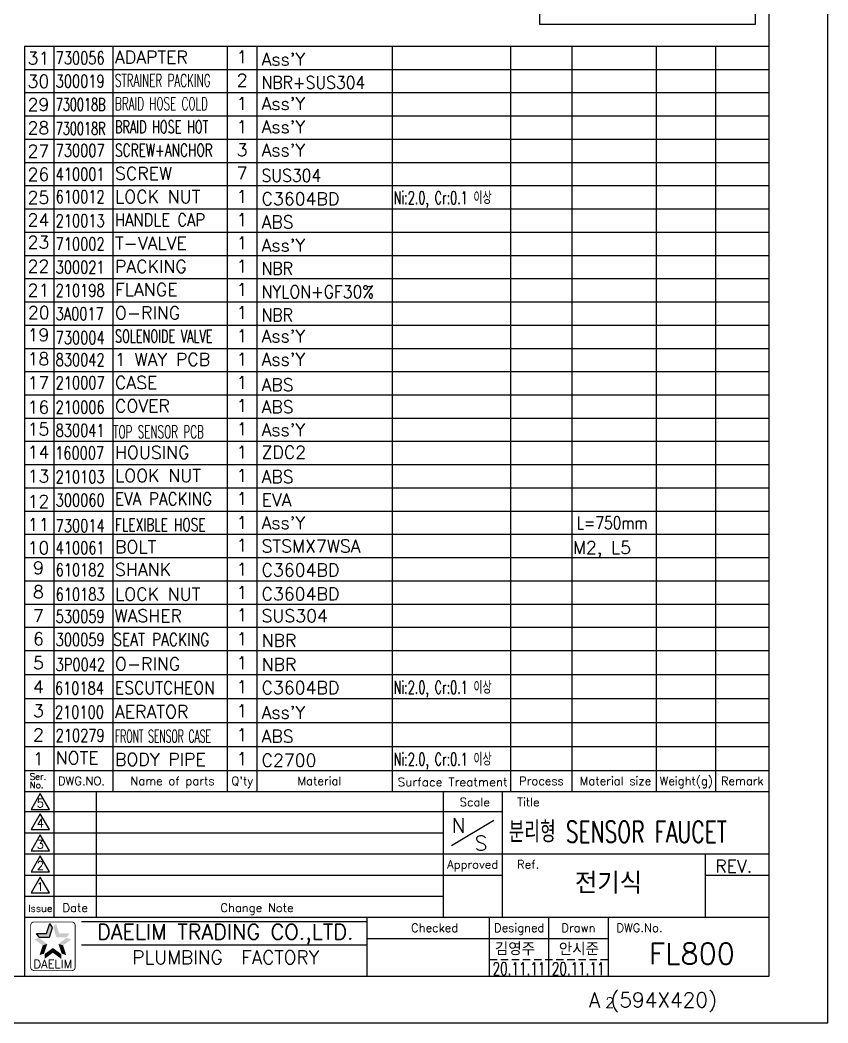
# Model space of a CAD drawing. Extents: x 7948 to 8542, y -4601 to -4181.
# Drawn here: x 8350.9 to 8541.9, y -4601.2 to -4363.9 of the extents above; entities that cross this region are included whole.
import ezdxf
from ezdxf.enums import TextEntityAlignment as Align

# ---------------------------------------------------------------- set-up
doc = ezdxf.new("R2010")
doc.units = 0
doc.header["$LTSCALE"] = 7
doc.header["$MEASUREMENT"] = 0
doc.linetypes.add('HIDDEN', pattern=[0.375, 0.25, -0.125])
doc.layers.get('0').update_dxf_attribs({"color": 2, "linetype": 'CONTINUOUS'})
for name, color, linetype in [('D', 2, 'CONTINUOUS'), ('DIM', 2, 'CONTINUOUS'), ('DWG', 7, 'CONTINUOUS'), ('OUT', 7, 'CONTINUOUS'), ('TXT', 4, 'CONTINUOUS')]:
    doc.layers.add(name, color=color, linetype=linetype)
doc.styles.add('GHS', font='romans', dxfattribs={"bigfont": 'ghs'})
doc.styles.add('ROM', font='ROMANS')
doc.styles.add('ROMANS', font='romans')
doc.styles.add('STYLE', font='romans.shx', dxfattribs={"bigfont": 'whgtxt.shx'})

# ---------------------------------------------------------------- blocks, each defined once
blk = doc.blocks.new('BORDER')
for p, q in [((1, 0), (1, 1)), ((0, 0), (1, 0))]:
    blk.add_line(p, q)

msp = doc.modelspace()

# ---------------------------------------------------------------- linework, layer by layer
for p, q in [((8358.9229, -4546.45045), (8358.9229, -4370.10045)), ((8372.9229, -4546.45045), (8372.9229, -4370.10045)), ((8399.9229, -4546.45045), (8399.9229, -4370.10045)), ((8406.9229, -4546.45045), (8406.9229, -4370.10045)), ((8438.9229, -4546.45045), (8438.9229, -4370.10045)), ((8466.9229, -4546.45045), (8466.9229, -4370.10045)), ((8481.4229, -4546.45045), (8481.4229, -4370.10045)), ((8501.4229, -4546.45045), (8501.4229, -4370.10045)), ((8515.4229, -4546.45045), (8515.4229, -4370.10045)), ((8358.9229, -4576.20045), (8358.9229, -4546.45045)), ((8368.9229, -4576.20045), (8368.9229, -4546.45045)), ((8351.9229, -4551.20045), (8450.9229, -4551.20045)), ((8452.9229, -4559.20045), (8462.9229, -4553.20045)), ((8351.9229, -4556.20045), (8450.9229, -4556.20045)), ((8351.9229, -4561.20045), (8527.9229, -4561.20045)), ((8351.9229, -4566.20045), (8450.9229, -4566.20045)), ((8351.9229, -4571.20045), (8450.9229, -4571.20045)), ((8461.9229, -4590.20045), (8461.9229, -4576.20045)), ((8475.9229, -4590.20045), (8475.9229, -4576.20045)), ((8357.16204, -4580.01739), (8357.91141, -4577.71107)), ((8357.82714, -4580.93282), (8358.57651, -4578.6265)), ((8358.57651, -4578.6265), (8357.91141, -4577.71107)), ((8354.73703, -4580.01739), (8357.16204, -4580.01739)), ((8355.40213, -4580.93282), (8354.73703, -4580.01739)), ((8355.40213, -4580.93282), (8357.82714, -4580.93282)), ((8432.9229, -4581.20045), (8489.9229, -4581.20045))]:
    msp.add_line(p, q)
at = {"color": 2, "linetype": 'Continuous'}
msp.add_line((8365.4229, -4577.20045), (8432.9229, -4577.20045), dxfattribs=at)
at = {"linetype": 'Continuous'}
msp.add_line((8365.4229, -4582.70045), (8432.9229, -4582.70045), dxfattribs=at)
at = {"linetype": 'HIDDEN'}
msp.add_line((8461.9229, -4586.20045), (8489.9229, -4586.20045), dxfattribs=at)
at = {"color": 1, "ltscale": 0.5}
msp.add_lwpolyline([(8473.78485, -4253.19964), (8524.75248, -4253.19964), (8524.75248, -4364.98281), (8473.78485, -4364.98281)], close=True, dxfattribs=at)
at = {"linetype": 'Continuous'}
for points in [[(8355.6729, -4546.95045), (8353.50784, -4550.70045), (8357.83797, -4550.70045)], [(8357.83797, -4555.45045), (8355.6729, -4551.70045), (8353.50784, -4555.45045)], [(8357.83797, -4560.45045), (8355.6729, -4556.70045), (8353.50784, -4560.45045)], [(8357.83797, -4565.45045), (8355.6729, -4561.70045), (8353.50784, -4565.45045)], [(8357.83797, -4570.45045), (8355.6729, -4566.70045), (8353.50784, -4570.45045)]]:
    msp.add_lwpolyline(points, close=True, dxfattribs=at)
at = {"linetype": 'Continuous', "const_width": 0.2}
for points in [[(8353.40039, -4578.06593, -0.414213562), (8354.15039, -4577.31593)], [(8353.40039, -4588.06593), (8353.40039, -4578.06593, -1)], [(8354.15039, -4577.31593), (8363.15039, -4577.31593, -0.414213562), (8363.90039, -4578.06593, 0.043396381)], [(8363.90039, -4578.06593), (8363.90039, -4588.06593, -0.414213562), (8363.15039, -4588.81593)], [(8363.15039, -4588.81593), (8354.40039, -4588.81593, -0.414213562), (8353.40039, -4588.06593, 0.672398499)]]:
    msp.add_lwpolyline(points, format="xyb", dxfattribs=at)
for points in [[(8357.16204, -4580.01739), (8357.82714, -4580.93282), (8357.91141, -4577.71107), (8358.57651, -4578.6265)], [(8359.38937, -4577.71107), (8358.72427, -4578.6265), (8360.13874, -4580.01739), (8359.47364, -4580.93282)], [(8356.24219, -4582.8484), (8357.31834, -4582.49874), (8354.28031, -4581.42302), (8355.35647, -4581.07335)], [(8354.73703, -4580.01739), (8355.40213, -4580.93282), (8357.16204, -4580.01739), (8357.82714, -4580.93282)], [(8360.13874, -4580.01739), (8359.47364, -4580.93282), (8362.56376, -4580.01739), (8361.89865, -4580.93282)], [(8363.02047, -4581.42302), (8361.94432, -4581.07335), (8361.0586, -4582.8484), (8359.98244, -4582.49874)], [(8355.49282, -4585.15472), (8356.56898, -4584.80506), (8356.24219, -4582.8484), (8357.31834, -4582.49874)], [(8358.65039, -4584.59806), (8358.65039, -4583.46653), (8356.68852, -4586.02345), (8356.68852, -4584.89191)], [(8360.61227, -4586.02345), (8360.61227, -4584.89191), (8358.65039, -4584.59806), (8358.65039, -4583.46653)], [(8361.0586, -4582.8484), (8359.98244, -4582.49874), (8361.80797, -4585.15472), (8360.73181, -4584.80506)]]:
    msp.add_solid(points)
at = {"layer": 'D'}
for p, q in [((8351.9229, -4370.10045), (8527.9229, -4370.10045)), ((8351.9229, -4375.60045), (8527.9229, -4375.60045)), ((8351.9229, -4381.10045), (8527.9229, -4381.10045)), ((8351.9229, -4386.60045), (8527.9229, -4386.60045)), ((8351.9229, -4392.10045), (8527.9229, -4392.10045)), ((8351.9229, -4397.60045), (8527.9229, -4397.60045)), ((8351.9229, -4403.10045), (8527.9229, -4403.10045)), ((8351.9229, -4408.60045), (8527.9229, -4408.60045)), ((8351.9229, -4414.10045), (8527.9229, -4414.10045)), ((8351.9229, -4419.60045), (8527.9229, -4419.60045)), ((8351.9229, -4425.10045), (8527.9229, -4425.10045)), ((8351.9229, -4430.60045), (8527.9229, -4430.60045)), ((8351.9229, -4436.10045), (8527.9229, -4436.10045)), ((8351.9229, -4441.60045), (8527.9229, -4441.60045)), ((8351.9229, -4447.10045), (8527.9229, -4447.10045)), ((8351.9229, -4452.60045), (8527.9229, -4452.60045)), ((8351.9229, -4458.10045), (8527.9229, -4458.10045)), ((8351.9229, -4463.60045), (8527.9229, -4463.60045)), ((8351.9229, -4469.10045), (8527.9229, -4469.10045))]:
    msp.add_line(p, q, dxfattribs=at)
at = {"layer": 'DIM'}
for p, q in [((8351.9229, -4370.10045), (8351.9229, -4546.45045)), ((8351.9229, -4474.60045), (8527.9229, -4474.60045)), ((8351.9229, -4480.10045), (8527.9229, -4480.10045)), ((8351.9229, -4485.60045), (8527.9229, -4485.60045)), ((8351.9229, -4491.10045), (8527.9229, -4491.10045)), ((8351.9229, -4496.60045), (8527.9229, -4496.60045)), ((8351.9229, -4502.10045), (8527.9229, -4502.10045)), ((8351.9229, -4507.60045), (8527.9229, -4507.60045)), ((8351.9229, -4513.10045), (8527.9229, -4513.10045)), ((8351.9229, -4518.77045), (8527.9229, -4518.77045)), ((8351.9229, -4524.44045), (8527.9229, -4524.44045)), ((8351.9229, -4530.11045), (8527.9229, -4530.11045)), ((8351.9229, -4535.78045), (8527.9229, -4535.78045)), ((8351.9229, -4546.45045), (8527.9229, -4546.45045))]:
    msp.add_line(p, q, dxfattribs=at)
at = {"layer": 'DWG'}
for p, q in [((8351.9229, -4541.45045), (8351.9229, -4590.20045)), ((8351.9229, -4541.45045), (8527.9229, -4541.45045)), ((8450.9229, -4546.45045), (8450.9229, -4576.20045)), ((8464.9229, -4546.45045), (8464.9229, -4576.20045)), ((8450.9229, -4551.20045), (8464.9229, -4551.20045)), ((8512.9229, -4561.20045), (8512.9229, -4576.20045)), ((8450.9229, -4566.20045), (8464.9229, -4566.20045)), ((8512.9229, -4566.20045), (8527.9229, -4566.20045)), ((8351.9229, -4576.20045), (8527.9229, -4576.20045)), ((8432.9229, -4576.20045), (8432.9229, -4590.20045)), ((8489.9229, -4576.20045), (8489.9229, -4590.20045))]:
    msp.add_line(p, q, dxfattribs=at)
at = {"layer": 'TXT'}
for p, q in [((8527.9229, -4200.20045), (8527.9229, -4590.20045)), ((8527.9229, -4590.20045), (7973.9229, -4590.20045))]:
    msp.add_line(p, q, dxfattribs=at)

# ---------------------------------------------------------------- block references
at = {"xscale": 594, "yscale": 420, "zscale": 594}
msp.add_blockref('BORDER', (7947.9229, -4601.20045), dxfattribs=at)

# ---------------------------------------------------------------- texts
at = {"linetype": 'Continuous', "style": 'ROMANS'}
for s, height, p in [('Ser.', 1.5, (8353.1729, -4543.64703)), ('No.', 1.5, (8353.1729, -4545.67406)), ('Title', 2, (8468.4229, -4549.95045)), ('Ref.', 2, (8468.4229, -4564.70045)), ('DWG.No.', 2, (8491.9229, -4579.70045))]:
    msp.add_text(s, height=height, dxfattribs=at).set_placement(p)
for s, height, p in [('DWG.NO.', 2, (8365.4229, -4544.95045)), ('Name of parts', 2, (8386.9229, -4544.95045)), ("Q'ty", 2, (8403.4229, -4544.95045)), ('Process', 2, (8474.1729, -4544.95045)), ('Material size', 2, (8491.6729, -4544.95045)), ('Weight(g)', 2, (8508.4229, -4544.95045)), ('Remark', 2, (8521.6729, -4544.95045)), ('5', 2, (8355.6729, -4550.20045)), ('Scale', 2, (8458.4229, -4549.95045)), ('4', 2, (8355.6729, -4554.95045)), ('3', 2, (8355.6729, -4559.95045)), ('2', 2, (8355.6729, -4564.95045)), ('Approved', 2, (8457.9229, -4564.70045)), ('1', 2, (8355.6729, -4569.95045)), ('Issue', 1.7, (8355.6729, -4574.95045)), ('Date', 2, (8363.9229, -4574.95045)), ('Change Note', 2, (8406.9229, -4574.95045)), ('Checked', 2, (8448.9229, -4579.70045)), ('Designed', 2, (8468.9229, -4579.70045)), ('Drawn', 2, (8482.9229, -4579.70045)), ('DAELIM', 2, (8358.65039, -4588.26593))]:
    msp.add_text(s, height=height, dxfattribs=at).set_placement(p, align=Align.CENTER)
at = {"style": 'ROMANS'}
msp.add_text('Material', height=2, dxfattribs=at).set_placement((8421.6729, -4544.95045), align=Align.CENTER)
for s, height, style, width, p, p2 in [('Surface Treatment', 2, 'ROMANS', 0.925424, (8440.1729, -4545.20045), (8466.1729, -4545.20045)), ('20.11.11', 3, 'GHS', 0.66646, (8462.62893, -4589.87448), (8475.10126, -4589.87448))]:
    msp.add_text(s, height=height, dxfattribs=dict(style=style, width=width)).set_placement(p, p2, align=Align.FIT)
at = {"style": 'GHS'}
msp.add_text('REV.', height=3, dxfattribs=at).set_placement((8515.28531, -4565.57489))
at = {"color": 6, "style": 'GHS', "width": 0.66646}
msp.add_text('20.11.11', height=3, dxfattribs=at).set_placement((8476.62893, -4589.87448), (8489.10126, -4589.87448), align=Align.FIT)
at = {"layer": 'D', "style": 'GHS'}
for s, p in [("Ass'Y", (8407.99156, -4374.7107)), ("Ass'Y", (8407.99156, -4385.2007)), ("Ass'Y", (8407.99156, -4390.7007)), ("Ass'Y", (8407.99156, -4396.2007)), ('C3604BD', (8407.99156, -4407.7107)), ('ABS', (8407.99156, -4413.2107)), ("Ass'Y", (8407.99156, -4418.7107)), ("Ass'Y", (8407.99156, -4440.2007)), ("Ass'Y", (8407.99156, -4445.7007)), ('ABS', (8407.99156, -4451.7107)), ('ABS', (8407.99156, -4456.9607)), ("Ass'Y", (8407.99156, -4462.3707)), ('ZDC2', (8407.99156, -4467.7007)), ('ABS', (8407.99156, -4473.4607)), ('EVA', (8407.99156, -4478.9607)), ("Ass'Y", (8407.99156, -4484.3707)), ('STSMX7WSA', (8407.99156, -4489.8707)), ('C3604BD', (8407.99156, -4495.5407)), ('C3604BD', (8407.99156, -4501.2107)), ('SUS304', (8407.99156, -4506.3707)), ('NBR', (8407.99156, -4512.2107)), ('NBR', (8407.99156, -4517.8807)), ('C3604BD', (8407.99156, -4523.3807)), ("Ass'Y", (8407.99156, -4529.2207)), ('ABS', (8407.99156, -4534.8907)), ('C2700', (8407.99156, -4540.5607)), ('김영주', (8463.15637, -4585.18752))]:
    msp.add_text(s, height=3, dxfattribs=at).set_placement(p)
for s, width, p in [('NBR+SUS304', 0.9, (8407.99156, -4380.2107)), ('SUS304', 0.9, (8407.99156, -4402.2107)), ('NBR', 0.9, (8407.99156, -4424.2107)), ('NYLON+GF30%%%', 0.9, (8407.99156, -4429.7107)), ('NBR', 0.9, (8407.99156, -4435.2107)), ('L=750mm', 0.8, (8482.49156, -4484.3707))]:
    msp.add_text(s, height=3, dxfattribs=dict(at, width=width)).set_placement(p)
msp.add_text('안시준', height=3, dxfattribs=at).set_placement((8483.04345, -4585.23318), align=Align.CENTER)
at = {"layer": 'DIM', "style": 'GHS'}
for s, p in [('31', (8355.22749, -4372.93118)), ('1', (8403.39555, -4372.65767)), ('30', (8355.22749, -4378.43118)), ('2', (8403.39555, -4378.15767)), ('1', (8403.39555, -4383.65767)), ('29', (8355.22749, -4383.93118)), ('28', (8355.22749, -4389.43118)), ('1', (8403.39555, -4389.15767)), ('27', (8355.22749, -4394.93118)), ('3', (8403.39555, -4394.65767)), ('26', (8355.22749, -4400.43118)), ('7', (8403.39555, -4400.15767)), ('25', (8355.22749, -4405.89879)), ('1', (8403.39555, -4405.65767)), ('24', (8355.22749, -4411.23481)), ('1', (8403.39555, -4411.15767)), ('23', (8355.22749, -4416.4967)), ('1', (8403.39555, -4416.65767)), ('22', (8355.22749, -4422.17004)), ('1', (8403.39555, -4422.15767)), ('21', (8355.22749, -4427.8367)), ('1', (8403.39555, -4427.65767)), ('20', (8355.30571, -4433.14888)), ('1', (8403.39555, -4433.15767)), ('19', (8355.22749, -4438.43139)), ('1', (8403.39555, -4438.65767)), ('18', (8355.22749, -4444.09806)), ('1', (8403.39555, -4444.15767)), ('17', (8355.22749, -4449.77139)), ('1', (8403.39555, -4449.65767)), ('16', (8355.22749, -4455.5332)), ('1', (8403.39555, -4455.15767)), ('15', (8355.22749, -4460.69653)), ('1', (8403.39555, -4460.65767)), ('14', (8355.22749, -4466.17293)), ('1', (8403.39555, -4466.15767)), ('13', (8355.22749, -4471.8367)), ('1', (8403.39555, -4471.65767)), ('12', (8355.22749, -4477.8043)), ('1', (8403.39555, -4477.15767)), ('11', (8355.22749, -4483.3043)), ('1', (8403.39555, -4482.82767)), ('1', (8403.39555, -4488.15767)), ('10', (8355.22749, -4488.8043)), ('9', (8355.22749, -4493.52863)), ('1', (8403.39555, -4493.82767)), ('8', (8355.22749, -4499.20197)), ('1', (8403.39555, -4499.32767)), ('1', (8403.39555, -4504.65767)), ('7', (8355.22749, -4504.86863)), ('6', (8355.22749, -4510.34004)), ('1', (8403.39555, -4510.32767)), ('5', (8355.22749, -4516.0067)), ('1', (8403.39555, -4515.99767)), ('4', (8355.22749, -4521.68004)), ('1', (8403.39555, -4521.66767)), ('3', (8355.22749, -4527.3467)), ('1', (8403.39555, -4527.33767)), ('2', (8355.22749, -4533.02004)), ('1', (8403.39555, -4533.00767)), ('1', (8355.22749, -4538.6867)), ('1', (8403.39555, -4538.67767))]:
    msp.add_text(s, height=3, dxfattribs=at).set_placement(p, align=Align.MIDDLE)
at = {"layer": 'DIM', "style": 'ROM'}
for s, p in [('N', (8452.90445, -4556.22637)), ('S', (8458.37683, -4560.39616))]:
    msp.add_text(s, height=3.5, dxfattribs=at).set_placement(p)
at = {"layer": 'DWG', "linetype": 'Continuous', "lineweight": -3, "style": 'ROMANS'}
msp.add_text('PLUMBING  FACTORY', height=3.2, dxfattribs=at).set_placement((8399.50686, -4585.70045), align=Align.MIDDLE)
at = {"layer": 'DWG', "style": 'GHS'}
for s, height, p in [('A (594X420)', 3.5, (8485.37951, -4597.51133)), ('2', 2.5, (8489.26969, -4597.64542))]:
    msp.add_text(s, height=height, dxfattribs=at).set_placement(p)
at = {"layer": 'OUT', "color": 2}
for s, style, width, p in [('730056', 'ROMANS', 0.75, (8359.31335, -4374.40607)), ('300019', 'ROMANS', 0.75, (8359.31335, -4379.90607)), ('STRAINER PACKING', 'ROMANS', 0.6, (8373.33393, -4379.71667)), ('BRAID HOSE COLD', 'ROMANS', 0.6, (8373.33393, -4385.21667)), ('730018B', 'ROMANS', 0.65, (8359.31335, -4385.40607)), ('730018R', 'ROMANS', 0.65, (8359.31335, -4391.07329)), ('BRAID HOSE HOT', 'ROMANS', 0.65, (8373.33393, -4390.71667)), ('730007', 'ROMANS', 0.75, (8359.31335, -4396.29617)), ('SCREW+ANCHOR', 'ROMANS', 0.7, (8373.33393, -4396.21667)), ('410001', 'ROMANS', 0.75, (8359.31335, -4401.90607)), ('610012', 'ROMANS', 0.75, (8359.31335, -4407.22677)), ('Ni:2.0, Cr:0.1 이상', 'GHS', 0.65, (8439.21819, -4407.45977)), ('210013', 'ROMANS', 0.75, (8359.31335, -4412.90607)), ('HANDLE CAP', 'ROMANS', 0.85, (8373.33393, -4412.71667)), ('710002', 'ROMANS', 0.75, (8359.31335, -4418.40607)), ('300021', 'ROMANS', 0.75, (8359.31335, -4423.90607)), ('210198', 'ROMANS', 0.75, (8359.31335, -4429.40607)), ('3A0017', 'ROMANS', 0.75, (8359.31335, -4434.90607)), ('730004', 'ROMANS', 0.75, (8359.31335, -4440.57329)), ('SOLENOIDE VALVE', 'ROMANS', 0.65, (8373.33393, -4440.21667)), ('830042', 'ROMANS', 0.75, (8359.31335, -4445.79617)), ('210007', 'ROMANS', 0.75, (8359.31335, -4451.22677)), ('210006', 'ROMANS', 0.75, (8359.31335, -4457.0119)), ('830041', 'ROMANS', 0.75, (8359.31335, -4462.5119)), ('TOP SENSOR PCB', 'ROMANS', 0.6, (8372.91957, -4462.8478)), ('160007', 'ROMANS', 0.75, (8359.1972, -4467.84566)), ('210103', 'ROMANS', 0.75, (8359.31335, -4473.5119)), ('300060', 'ROMANS', 0.75, (8359.31335, -4479.0119)), ('EVA PACKING', 'ROMANS', 0.88, (8373.33393, -4478.71667)), ('FLEXIBLE HOSE', 'ROMANS', 0.7, (8373.33393, -4484.82835)), ('730014', 'ROMANS', 0.75, (8359.31335, -4485.06526)), ('410061', 'ROMANS', 0.75, (8359.31335, -4490.28814)), ('610182', 'ROMANS', 0.75, (8359.31335, -4495.51369)), ('610183', 'ROMANS', 0.75, (8359.31335, -4501.28903)), ('530059', 'ROMANS', 0.75, (8359.31335, -4506.5119)), ('300059', 'ROMANS', 0.75, (8359.31335, -4512.01279)), ('SEAT PACKING', 'ROMANS', 0.8, (8372.91957, -4511.96507)), ('3P0042', 'ROMANS', 0.75, (8359.31335, -4517.9316)), ('610184', 'ROMANS', 0.75, (8359.14332, -4523.47625)), ('ESCUTCHEON', 'ROMANS', 0.9, (8373.33393, -4523.38626)), ('Ni:2.0, Cr:0.1 이상', 'GHS', 0.65, (8439.21819, -4523.29977)), ('210100', 'ROMANS', 0.75, (8359.14332, -4529.14625)), ('210279', 'ROMANS', 0.75, (8359.31335, -4534.67001)), ('FRONT SENSOR CASE', 'ROMANS', 0.53, (8373.33393, -4534.87412)), ('Ni:2.0, Cr:0.1 이상', 'GHS', 0.65, (8439.21819, -4540.30977))]:
    msp.add_text(s, height=3, dxfattribs=dict(at, style=style, width=width)).set_placement(p)
for s, style, p in [('ADAPTER', 'ROMANS', (8373.33393, -4374.21667)), ('SCREW', 'ROMANS', (8373.33393, -4401.71667)), ('LOCK NUT', 'ROMANS', (8373.33393, -4407.21667)), ('T-VALVE', 'ROMANS', (8373.33393, -4418.21667)), ('PACKING', 'ROMANS', (8373.33393, -4423.71667)), ('FLANGE', 'ROMANS', (8373.33393, -4429.21667)), ('O-RING', 'ROMANS', (8373.33393, -4434.71667)), ('1 WAY PCB', 'ROMANS', (8373.33393, -4445.71667)), ('CASE', 'ROMANS', (8373.33393, -4451.21667)), ('COVER', 'ROMANS', (8373.33393, -4456.71667)), ('HOUSING', 'ROMANS', (8373.33393, -4467.73334)), ('LOOK NUT', 'ROMANS', (8373.33393, -4473.21667)), ('BOLT', 'ROMANS', (8373.33393, -4490.06238)), ('M2, L5', 'STYLE', (8481.60698, -4490.23945)), ('SHANK', 'ROMANS', (8373.33393, -4495.43263)), ('LOCK NUT', 'ROMANS', (8373.33393, -4501.26347)), ('WASHER', 'ROMANS', (8373.21705, -4506.37194)), ('O-RING', 'ROMANS', (8373.33393, -4517.75049)), ('AERATOR', 'ROMANS', (8373.33393, -4529.05626)), ('NOTE', 'ROMANS', (8359.31335, -4539.99462)), ('BODY PIPE', 'ROMANS', (8373.33393, -4540.34168))]:
    msp.add_text(s, height=3, dxfattribs=dict(at, style=style)).set_placement(p)
at = {"layer": 'TXT', "style": 'GHS', "width": 0.7}
msp.add_text('분리형 SENSOR FAUCET', height=5, dxfattribs=at).set_placement((8466.4295, -4558.49811))
at = {"layer": 'TXT', "color": 4}
for s, style, p in [('전기식', 'GHS', (8490.02594, -4567.8936)), ('FL800', 'ROM', (8509.75097, -4584.81488))]:
    msp.add_text(s, height=5, dxfattribs=dict(at, style=style)).set_placement(p, align=Align.MIDDLE)
at = {"layer": 'TXT', "color": 4, "linetype": 'Continuous', "style": 'ROMANS'}
msp.add_text('DAELIM TRADING CO.,LTD.', height=3.6, dxfattribs=at).set_placement((8399.4229, -4580.20045), align=Align.MIDDLE)

doc.saveas('drawing.dxf')
